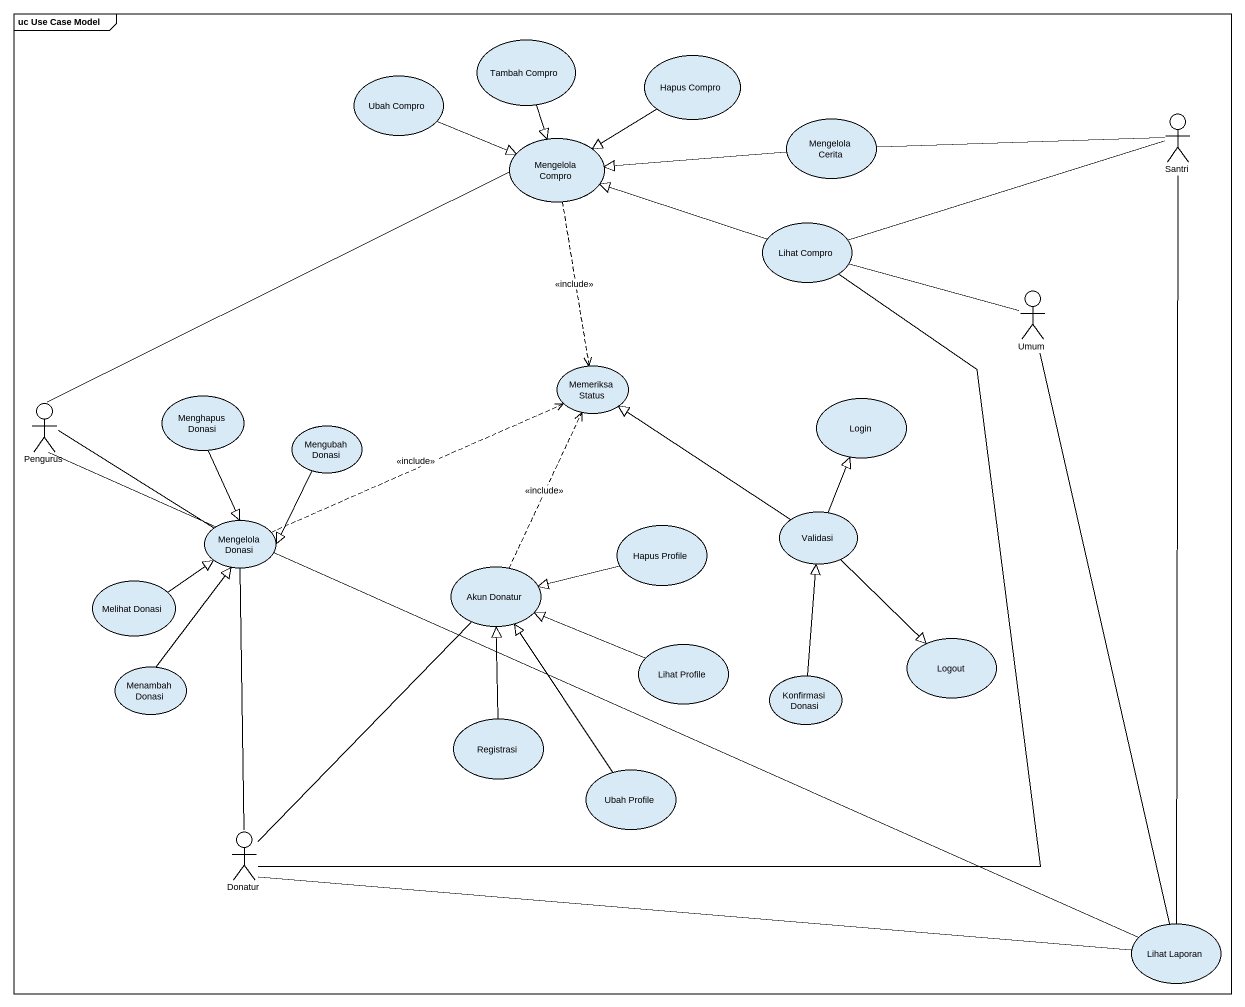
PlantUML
@startuml
mainframe uc Use Case Model
usecase "Ubah Compro" as Ubah_Compro
usecase "Tambah Compro" as Tambah_Compro
usecase "Hapus Compro" as Hapus_Compro
actor Santri
usecase "Mengelola Compro" as Mengelola_Compro
usecase "Mengelola Cerita" as Mengelola_Cerita
usecase "Lihat Compro" as Lihat_Compro
actor Umum
usecase "Memeriksa Status" as Memeriksa_Status
actor Pengurus
usecase "Menghapus Donasi" as Menghapus_Donasi
usecase "Mengubah Donasi" as Mengubah_Donasi
usecase Login
usecase "Mengelola Donasi" as Mengelola_Donasi
usecase "Hapus Profile" as Hapus_Profile
usecase Validasi
usecase "Melihat Donasi" as Melihat_Donasi
usecase "Akun Donatur" as Akun_Donatur
usecase "Lihat Profile" as Lihat_Profile
usecase Logout
usecase "Menambah Donasi" as Menambah_Donasi
usecase "Konfirmasi Donasi" as Konfirmasi_Donasi
usecase Registrasi
usecase "Ubah Profile" as Ubah_Profile
actor Donatur
usecase "Lihat Laporan" as Lihat_Laporan
Ubah_Compro -right-|> Mengelola_Compro
Tambah_Compro --|> Mengelola_Compro
Hapus_Compro --|> Mengelola_Compro
Santri -left- Mengelola_Cerita
Santri -left- Lihat_Compro
Santri -- Lihat_Laporan
Mengelola_Compro ..> Memeriksa_Status : <<include>>
Mengelola_Cerita -left-|> Mengelola_Compro
Lihat_Compro -left-|> Mengelola_Compro
Umum -left- Lihat_Compro
Umum -- Lihat_Laporan
Pengurus -right- Mengelola_Compro
Pengurus -right- Mengelola_Donasi
Pengurus -right- Lihat_Laporan
Menghapus_Donasi --|> Mengelola_Donasi
Mengubah_Donasi --|> Mengelola_Donasi
Mengelola_Donasi .right.> Memeriksa_Status : <<include>>
Hapus_Profile -left-|> Akun_Donatur
Validasi -up-|> Memeriksa_Status
Validasi -up-|> Login
Validasi --|> Logout
Melihat_Donasi -up-|> Mengelola_Donasi
Akun_Donatur .up.> Memeriksa_Status : <<include>>
Lihat_Profile -left-|> Akun_Donatur
Menambah_Donasi -up-|> Mengelola_Donasi
Konfirmasi_Donasi -up-|> Validasi
Registrasi -up-|> Akun_Donatur
Ubah_Profile -up-|> Akun_Donatur
Donatur -up- Lihat_Compro
Donatur -up- Mengelola_Donasi
Donatur -up- Akun_Donatur
Donatur -right- Lihat_Laporan
@enduml
